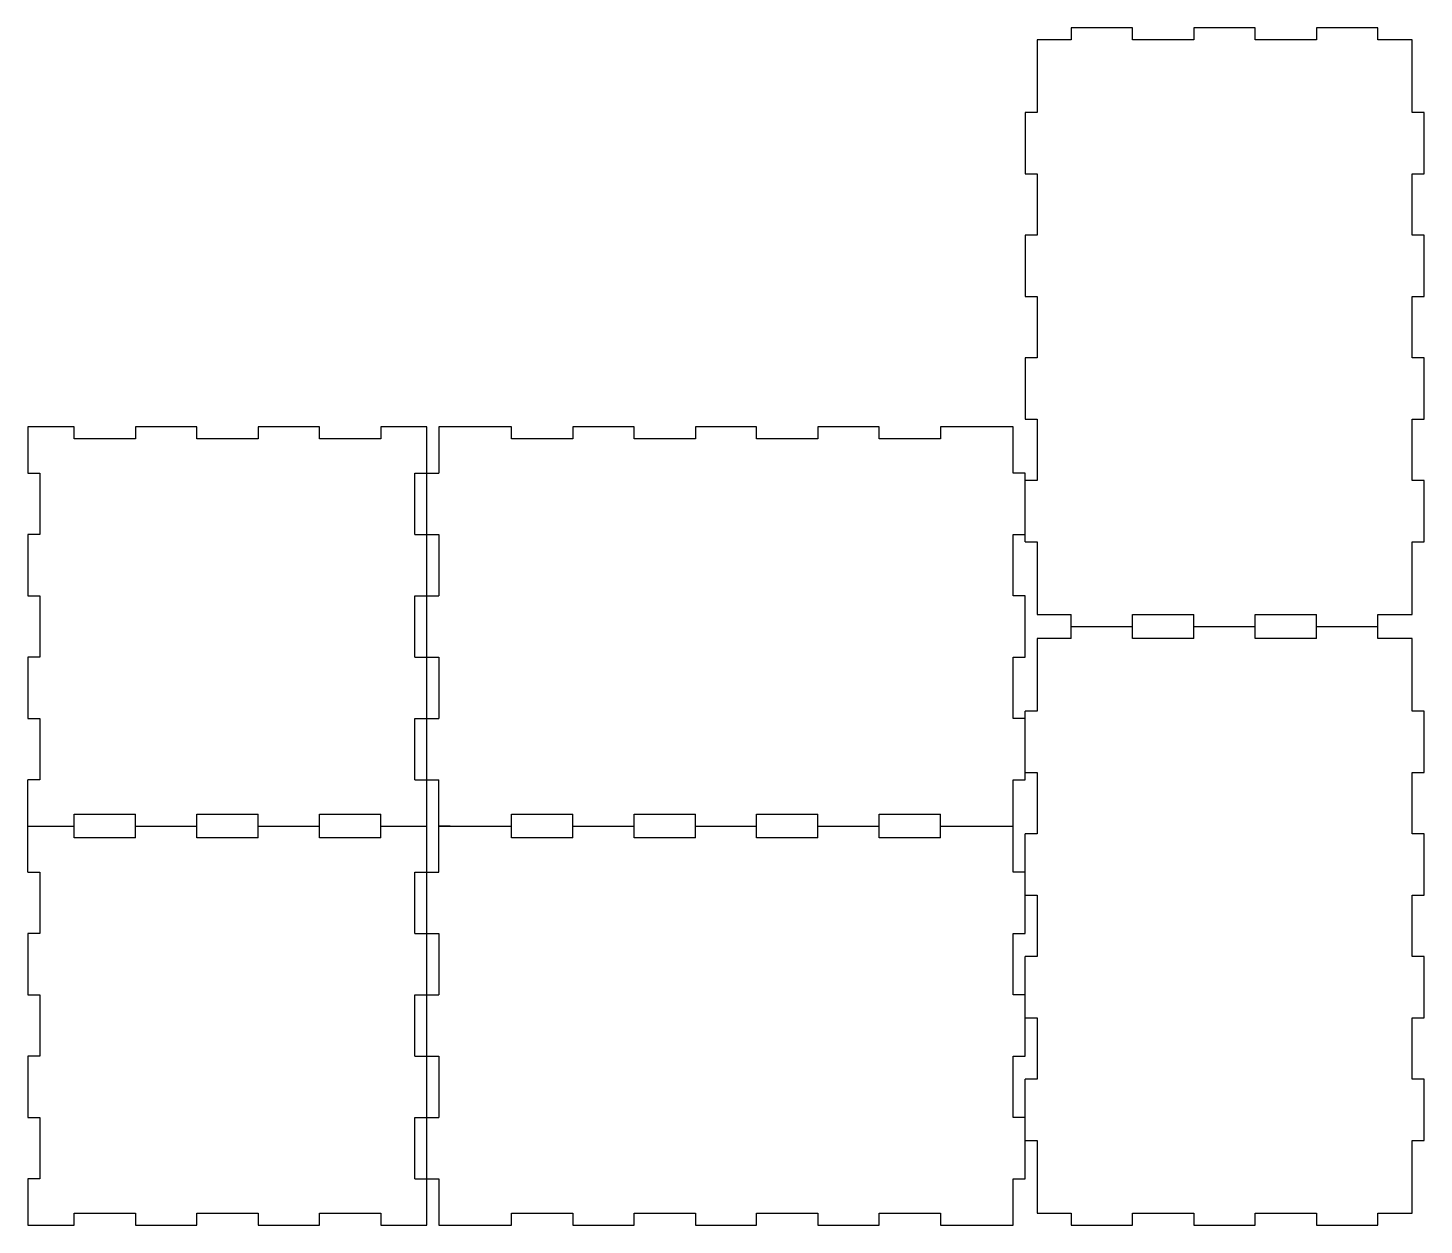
# Model space of a CAD drawing. Header units: millimetres. Extents: x 0 to 700, y 0 to 600.
import ezdxf

# ---------------------------------------------------------------- set-up
doc = ezdxf.new("R2010")
doc.units = ezdxf.units.MM

msp = doc.modelspace()

# ---------------------------------------------------------------- linework, layer by layer
at = {"layer": 'back_outsideCutPath'}
for p, q in [((0, 400), (0, 376.875)), ((23.125, 400), (0, 400)), ((23.125, 394), (23.125, 400)), ((84.625, 400), (53.875, 400)), ((53.875, 400), (53.875, 394)), ((84.625, 394), (84.625, 400)), ((146.125, 400), (115.375, 400)), ((115.375, 400), (115.375, 394)), ((146.125, 394), (146.125, 400)), ((200, 400), (176.875, 400)), ((176.875, 400), (176.875, 394)), ((200, 376.875), (200, 400)), ((53.875, 394), (23.125, 394)), ((115.375, 394), (84.625, 394)), ((176.875, 394), (146.125, 394)), ((0, 376.875), (6, 376.875)), ((6, 376.875), (6, 346.125)), ((194, 346.125), (194, 376.875)), ((194, 376.875), (206, 376.875)), ((200, 315.375), (200, 376.875)), ((6, 346.125), (0, 346.125)), ((0, 346.125), (0, 315.375)), ((194, 346.125), (206, 346.125)), ((0, 315.375), (6, 315.375)), ((6, 315.375), (6, 284.625)), ((194, 284.625), (194, 315.375)), ((194, 315.375), (206, 315.375)), ((200, 253.875), (200, 315.375)), ((6, 284.625), (0, 284.625)), ((0, 284.625), (0, 253.875)), ((194, 284.625), (206, 284.625)), ((0, 253.875), (6, 253.875)), ((6, 253.875), (6, 223.125)), ((194, 223.125), (194, 253.875)), ((194, 253.875), (206, 253.875)), ((6, 223.125), (0, 223.125)), ((194, 223.125), (206, 223.125)), ((23.125, 206), (53.875, 206)), ((84.625, 206), (115.375, 206)), ((146.125, 206), (176.875, 206))]:
    msp.add_line(p, q, dxfattribs=at)
at = {"layer": 'bottom_outsideCutPath'}
for p, q in [((553.875, 600), (523.125, 600)), ((523.125, 600), (523.125, 594)), ((553.875, 594), (553.875, 600)), ((615.375, 600), (584.625, 600)), ((584.625, 600), (584.625, 594)), ((615.375, 594), (615.375, 600)), ((676.875, 600), (646.125, 600)), ((646.125, 600), (646.125, 594)), ((676.875, 594), (676.875, 600)), ((506, 594), (506, 557.625)), ((523.125, 594), (506, 594)), ((584.625, 594), (553.875, 594)), ((646.125, 594), (615.375, 594)), ((694, 594), (676.875, 594)), ((694, 588.375), (694, 594)), ((694, 557.625), (694, 588.375)), ((506, 557.625), (500, 557.625)), ((500, 557.625), (500, 526.875)), ((700, 557.625), (694, 557.625)), ((700, 526.875), (700, 557.625)), ((500, 526.875), (506, 526.875)), ((506, 526.875), (506, 496.125)), ((694, 496.125), (694, 526.875)), ((694, 526.875), (700, 526.875)), ((506, 496.125), (500, 496.125)), ((500, 496.125), (500, 465.375)), ((700, 496.125), (694, 496.125)), ((700, 465.375), (700, 496.125)), ((500, 465.375), (506, 465.375)), ((506, 465.375), (506, 434.625)), ((694, 434.625), (694, 465.375)), ((694, 465.375), (700, 465.375)), ((506, 434.625), (500, 434.625)), ((500, 434.625), (500, 403.875)), ((700, 434.625), (694, 434.625)), ((700, 403.875), (700, 434.625)), ((500, 403.875), (506, 403.875)), ((506, 403.875), (506, 373.125)), ((694, 373.125), (694, 403.875)), ((694, 403.875), (700, 403.875)), ((506, 373.125), (500, 373.125)), ((700, 373.125), (694, 373.125)), ((700, 342.375), (700, 373.125)), ((500, 342.375), (506, 342.375)), ((506, 342.375), (506, 311.625)), ((694, 306), (694, 342.375)), ((694, 342.375), (700, 342.375)), ((506, 311.625), (506, 306)), ((506, 306), (523.125, 306)), ((553.875, 306), (584.625, 306)), ((615.375, 306), (646.125, 306)), ((676.875, 306), (694, 306))]:
    msp.add_line(p, q, dxfattribs=at)
at = {"layer": 'front_outsideCutPath'}
for p, q in [((200, 176.875), (200, 253.875)), ((0, 176.875), (0, 223.125)), ((23.125, 194), (23.125, 206)), ((53.875, 194), (53.875, 206)), ((84.625, 194), (84.625, 206)), ((115.375, 194), (115.375, 206)), ((146.125, 194), (146.125, 206)), ((176.875, 194), (176.875, 206)), ((0, 200), (23.125, 200)), ((53.875, 200), (84.625, 200)), ((115.375, 200), (146.125, 200)), ((176.875, 200), (200, 200)), ((53.875, 194), (23.125, 194)), ((115.375, 194), (84.625, 194)), ((176.875, 194), (146.125, 194)), ((0, 176.875), (6, 176.875)), ((6, 176.875), (6, 146.125)), ((194, 146.125), (194, 176.875)), ((194, 176.875), (206, 176.875)), ((200, 115.375), (200, 176.875)), ((6, 146.125), (0, 146.125)), ((0, 146.125), (0, 115.375)), ((194, 146.125), (206, 146.125)), ((0, 115.375), (6, 115.375)), ((6, 115.375), (6, 84.625)), ((194, 84.625), (194, 115.375)), ((194, 115.375), (206, 115.375)), ((200, 53.875), (200, 115.375)), ((6, 84.625), (0, 84.625)), ((0, 84.625), (0, 53.875)), ((194, 84.625), (206, 84.625)), ((0, 53.875), (6, 53.875)), ((6, 53.875), (6, 23.125)), ((194, 23.125), (194, 53.875)), ((194, 53.875), (206, 53.875)), ((200, 0), (200, 53.875)), ((6, 23.125), (0, 23.125)), ((0, 23.125), (0, 0)), ((194, 23.125), (206, 23.125)), ((0, 0), (23.125, 0)), ((23.125, 0), (23.125, 6)), ((23.125, 6), (53.875, 6)), ((53.875, 6), (53.875, 0)), ((53.875, 0), (84.625, 0)), ((84.625, 0), (84.625, 6)), ((84.625, 6), (115.375, 6)), ((115.375, 6), (115.375, 0)), ((115.375, 0), (146.125, 0)), ((146.125, 0), (146.125, 6)), ((146.125, 6), (176.875, 6)), ((176.875, 6), (176.875, 0)), ((176.875, 0), (200, 0))]:
    msp.add_line(p, q, dxfattribs=at)
at = {"layer": 'left_outsideCutPath'}
for p, q in [((206, 176.875), (206, 223.125)), ((494, 176.875), (494, 223.125)), ((242.375, 194), (242.375, 206)), ((273.125, 194), (273.125, 206)), ((303.875, 194), (303.875, 206)), ((334.625, 194), (334.625, 206)), ((365.375, 194), (365.375, 206)), ((396.125, 194), (396.125, 206)), ((426.875, 194), (426.875, 206)), ((457.625, 194), (457.625, 206)), ((206, 200), (242.375, 200)), ((211.625, 200), (206, 200)), ((273.125, 200), (303.875, 200)), ((334.625, 200), (365.375, 200)), ((396.125, 200), (426.875, 200)), ((457.625, 200), (494, 200)), ((500, 146.125), (500, 196.125)), ((273.125, 194), (242.375, 194)), ((334.625, 194), (303.875, 194)), ((396.125, 194), (365.375, 194)), ((457.625, 194), (426.875, 194)), ((500, 176.875), (494, 176.875)), ((206, 146.125), (206, 115.375)), ((494, 115.375), (494, 146.125)), ((494, 146.125), (500, 146.125)), ((500, 84.625), (500, 134.625)), ((500, 115.375), (494, 115.375)), ((206, 84.625), (206, 53.875)), ((494, 53.875), (494, 84.625)), ((494, 84.625), (500, 84.625)), ((500, 23.125), (500, 73.125)), ((500, 53.875), (494, 53.875)), ((206, 23.125), (206, 0)), ((494, 0), (494, 23.125)), ((494, 23.125), (500, 23.125)), ((206, 0), (242.375, 0)), ((242.375, 0), (242.375, 6)), ((242.375, 6), (273.125, 6)), ((273.125, 6), (273.125, 0)), ((273.125, 0), (303.875, 0)), ((303.875, 0), (303.875, 6)), ((303.875, 6), (334.625, 6)), ((334.625, 6), (334.625, 0)), ((334.625, 0), (365.375, 0)), ((365.375, 0), (365.375, 6)), ((365.375, 6), (396.125, 6)), ((396.125, 6), (396.125, 0)), ((396.125, 0), (426.875, 0)), ((426.875, 0), (426.875, 6)), ((426.875, 6), (457.625, 6)), ((457.625, 6), (457.625, 0)), ((457.625, 0), (488.375, 0)), ((488.375, 0), (494, 0))]:
    msp.add_line(p, q, dxfattribs=at)
at = {"layer": 'right_outsideCutPath'}
for p, q in [((206, 400), (206, 376.875)), ((211.625, 400), (206, 400)), ((242.375, 400), (211.625, 400)), ((242.375, 394), (242.375, 400)), ((303.875, 400), (273.125, 400)), ((273.125, 400), (273.125, 394)), ((303.875, 394), (303.875, 400)), ((365.375, 400), (334.625, 400)), ((334.625, 400), (334.625, 394)), ((365.375, 394), (365.375, 400)), ((426.875, 400), (396.125, 400)), ((396.125, 400), (396.125, 394)), ((426.875, 394), (426.875, 400)), ((494, 400), (457.625, 400)), ((457.625, 400), (457.625, 394)), ((494, 376.875), (494, 400)), ((273.125, 394), (242.375, 394)), ((334.625, 394), (303.875, 394)), ((396.125, 394), (365.375, 394)), ((457.625, 394), (426.875, 394)), ((500, 376.875), (494, 376.875)), ((500, 342.375), (500, 376.875)), ((206, 346.125), (206, 315.375)), ((494, 315.375), (494, 346.125)), ((494, 346.125), (500, 346.125)), ((500, 315.375), (494, 315.375)), ((500, 284.625), (500, 315.375)), ((206, 284.625), (206, 253.875)), ((494, 253.875), (494, 284.625)), ((494, 284.625), (500, 284.625)), ((500, 253.875), (494, 253.875)), ((494, 223.125), (500, 223.125)), ((242.375, 206), (273.125, 206)), ((303.875, 206), (334.625, 206)), ((365.375, 206), (396.125, 206)), ((426.875, 206), (457.625, 206))]:
    msp.add_line(p, q, dxfattribs=at)
at = {"layer": 'top_outsideCutPath'}
for p, q in [((523.125, 294), (523.125, 306)), ((553.875, 294), (553.875, 306)), ((584.625, 294), (584.625, 306)), ((615.375, 294), (615.375, 306)), ((646.125, 294), (646.125, 306)), ((676.875, 294), (676.875, 306)), ((506, 294), (506, 257.625)), ((523.125, 294), (506, 294)), ((523.125, 300), (553.875, 300)), ((584.625, 294), (553.875, 294)), ((584.625, 300), (615.375, 300)), ((646.125, 294), (615.375, 294)), ((646.125, 300), (676.875, 300)), ((694, 294), (676.875, 294)), ((694, 288.375), (694, 294)), ((694, 257.625), (694, 288.375)), ((506, 257.625), (500, 257.625)), ((500, 223.125), (500, 257.625)), ((700, 257.625), (694, 257.625)), ((700, 226.875), (700, 257.625)), ((500, 226.875), (506, 226.875)), ((506, 226.875), (506, 196.125)), ((694, 196.125), (694, 226.875)), ((694, 226.875), (700, 226.875)), ((506, 196.125), (500, 196.125)), ((700, 196.125), (694, 196.125)), ((700, 165.375), (700, 196.125)), ((500, 165.375), (506, 165.375)), ((506, 165.375), (506, 134.625)), ((694, 134.625), (694, 165.375)), ((694, 165.375), (700, 165.375)), ((506, 134.625), (500, 134.625)), ((700, 134.625), (694, 134.625)), ((700, 103.875), (700, 134.625)), ((500, 103.875), (506, 103.875)), ((506, 103.875), (506, 73.125)), ((694, 73.125), (694, 103.875)), ((694, 103.875), (700, 103.875)), ((506, 73.125), (500, 73.125)), ((700, 73.125), (694, 73.125)), ((700, 42.375), (700, 73.125)), ((500, 42.375), (506, 42.375)), ((506, 42.375), (506, 11.625)), ((694, 6), (694, 42.375)), ((694, 42.375), (700, 42.375)), ((506, 11.625), (506, 6)), ((506, 6), (523.125, 6)), ((523.125, 6), (523.125, 0)), ((523.125, 0), (553.875, 0)), ((553.875, 0), (553.875, 6)), ((553.875, 6), (584.625, 6)), ((584.625, 6), (584.625, 0)), ((584.625, 0), (615.375, 0)), ((615.375, 0), (615.375, 6)), ((615.375, 6), (646.125, 6)), ((646.125, 6), (646.125, 0)), ((646.125, 0), (676.875, 0)), ((676.875, 0), (676.875, 6)), ((676.875, 6), (694, 6))]:
    msp.add_line(p, q, dxfattribs=at)

doc.saveas('drawing.dxf')
